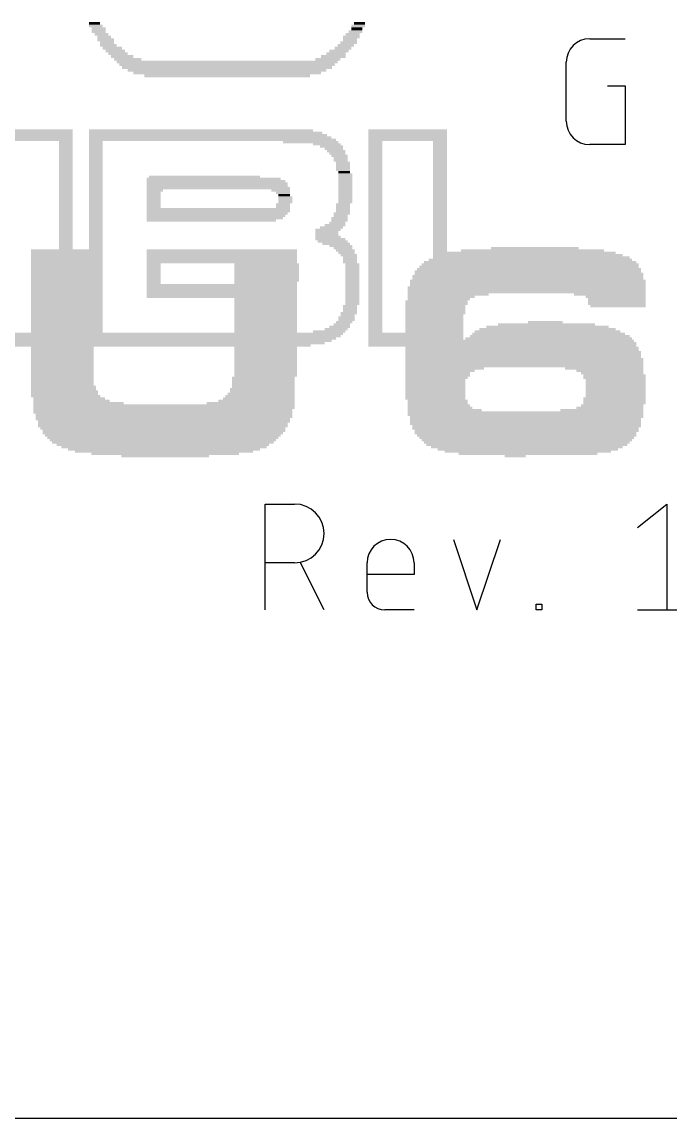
# Model space of a CAD drawing. Extents: x 0 to 94, y 0 to 124.
# Drawn here: x 74.2 to 81.35, y 0 to 12.1 of the extents above; entities that cross this region are included whole.
import ezdxf

# ---------------------------------------------------------------- set-up
doc = ezdxf.new("R2010")
doc.units = 0
doc.layers.add('20', color=30, linetype='CONTINUOUS')
doc.layers.add('21', color=253, linetype='CONTINUOUS')

# ---------------------------------------------------------------- blocks, each defined once
blk = doc.blocks.new('RECT')
blk.add_solid([(-0.5, -0.5), (0.5, -0.5), (-0.5, 0.5), (0.5, 0.5)])

msp = doc.modelspace()

# ---------------------------------------------------------------- linework, layer by layer
at = {"layer": '20'}
msp.add_line((0, 0), (94, 0), dxfattribs=at)
at = {"layer": '21'}
for p, q in [((80.4676, 11.9105), (80.8571, 11.9105)), ((80.2079, 11.0017), (80.2079, 11.6508)), ((80.6623, 11.3912), (80.8571, 11.3912)), ((80.8571, 11.3912), (80.8571, 10.7421)), ((80.8571, 10.7421), (80.4676, 10.7421)), ((76.8858, 5.6071), (76.8858, 6.7755)), ((76.8858, 6.7755), (77.2104, 6.7755)), ((80.9932, 6.5158), (81.3178, 6.7755)), ((81.3178, 6.7755), (81.3178, 5.6071)), ((78.9626, 6.386), (79.2223, 5.6071)), ((79.2223, 5.6071), (79.4819, 6.386)), ((77.2104, 6.1263), (76.8858, 6.1263)), ((77.5349, 5.6071), (77.2753, 6.1263)), ((78.0101, 5.8018), (78.0101, 6.1263)), ((78.5294, 6.1263), (78.5294, 5.9965)), ((78.5294, 5.9965), (78.0101, 5.9965)), ((78.5294, 5.6071), (78.2049, 5.6071)), ((79.8756, 5.6071), (79.8756, 5.672)), ((79.8756, 5.672), (79.9405, 5.672)), ((79.9405, 5.6071), (79.8756, 5.6071)), ((79.9405, 5.672), (79.9405, 5.6071)), ((80.9932, 5.6071), (81.6423, 5.6071))]:
    msp.add_line(p, q, dxfattribs=at)
for centre, radius, start, end in [((80.4676, 11.6508), 0.2596, 90.0007, 180), ((80.4676, 11.0017), 0.2596, 180, 270), ((77.2104, 6.4509), 0.3246, 270, 90), ((78.2698, 6.1263), 0.2596, 0, 180), ((78.2049, 5.8018), 0.1947, 180, 270)]:
    msp.add_arc(centre, radius, start, end, dxfattribs=at)

# ---------------------------------------------------------------- block references
for p, xscale, yscale in [((75.0017, 12.0804), 0.1219, 0.0305), ((77.9277, 12.0804), 0.1219, 0.0305), ((75.0169, 12.0499), 0.1524, 0.0305), ((75.0474, 12.0194), 0.1524, 0.0305), ((75.0474, 11.9889), 0.1524, 0.0305), ((77.882, 11.9889), 0.1524, 0.0305), ((77.9125, 12.0499), 0.1524, 0.0305), ((77.8973, 12.0194), 0.1219, 0.0305), ((75.0779, 11.9585), 0.1524, 0.0305), ((75.1083, 11.928), 0.1524, 0.0305), ((75.1236, 11.8975), 0.1829, 0.0305), ((75.1388, 11.867), 0.1524, 0.0305), ((77.8058, 11.867), 0.1829, 0.0305), ((77.8363, 11.928), 0.1829, 0.0305), ((77.8211, 11.8975), 0.1524, 0.0305), ((77.8515, 11.9585), 0.1524, 0.0305), ((75.1541, 11.8365), 0.1829, 0.0305), ((75.1998, 11.8061), 0.2134, 0.0305), ((75.2303, 11.7756), 0.2134, 0.0305), ((75.2607, 11.7451), 0.2134, 0.0305), ((77.6687, 11.7451), 0.2134, 0.0305), ((77.6991, 11.7756), 0.2134, 0.0305), ((77.7449, 11.8061), 0.1829, 0.0305), ((77.7753, 11.8365), 0.1829, 0.0305), ((75.3065, 11.7146), 0.2438, 0.0305), ((75.3674, 11.6841), 0.3048, 0.0305), ((76.4647, 11.6537), 2.4384, 0.0305), ((76.4647, 11.6232), 2.3774, 0.0305), ((77.5772, 11.6841), 0.2743, 0.0305), ((77.6382, 11.7146), 0.2743, 0.0305), ((76.4647, 11.5927), 2.3165, 0.0305), ((76.4647, 11.5622), 2.1946, 0.0305), ((76.4647, 11.5317), 2.0726, 0.0305), ((76.4647, 11.5013), 1.8288, 0.0305), ((74.073, 10.898), 1.377, 0.0255), ((76.1767, 10.898), 2.4735, 0.0255), ((78.459, 10.898), 0.867, 0.0255), ((74.0474, 10.796), 1.428, 0.0255), ((74.0602, 10.847), 1.4025, 0.0255), ((74.0602, 10.8215), 1.4025, 0.0255), ((74.073, 10.8725), 1.377, 0.0255), ((74.685, 10.7705), 0.1529, 0.0255), ((76.2277, 10.8725), 2.5755, 0.0255), ((76.2787, 10.8215), 2.6775, 0.0255), ((76.3042, 10.796), 2.7285, 0.0255), ((76.2532, 10.847), 2.6265, 0.0255), ((75.0165, 10.7705), 0.153, 0.0255), ((77.388, 10.7705), 0.612, 0.0255), ((78.459, 10.8725), 0.867, 0.0255), ((78.459, 10.847), 0.867, 0.0255), ((78.459, 10.8215), 0.867, 0.0255), ((78.459, 10.796), 0.867, 0.0255), ((78.102, 10.7705), 0.153, 0.0255), ((78.816, 10.7705), 0.153, 0.0255), ((74.685, 10.745), 0.1529, 0.0255), ((74.685, 10.7195), 0.1529, 0.0255), ((74.685, 10.694), 0.1529, 0.0255), ((74.685, 10.6685), 0.1529, 0.0255), ((74.685, 10.643), 0.1529, 0.0255), ((75.0165, 10.745), 0.153, 0.0255), ((75.0165, 10.7195), 0.153, 0.0255), ((75.0165, 10.694), 0.153, 0.0255), ((75.0165, 10.6685), 0.153, 0.0255), ((75.0165, 10.643), 0.153, 0.0255), ((77.5665, 10.745), 0.306, 0.0255), ((77.6175, 10.7195), 0.255, 0.0255), ((77.6429, 10.694), 0.204, 0.0255), ((77.6685, 10.6685), 0.204, 0.0255), ((77.6812, 10.643), 0.1785, 0.0255), ((78.102, 10.745), 0.153, 0.0255), ((78.102, 10.7195), 0.153, 0.0255), ((78.102, 10.694), 0.153, 0.0255), ((78.102, 10.6685), 0.153, 0.0255), ((78.102, 10.643), 0.153, 0.0255), ((78.816, 10.745), 0.153, 0.0255), ((78.816, 10.7195), 0.153, 0.0255), ((78.816, 10.694), 0.153, 0.0255), ((78.816, 10.6685), 0.153, 0.0255), ((78.816, 10.643), 0.153, 0.0255), ((74.685, 10.6175), 0.1529, 0.0255), ((74.685, 10.592), 0.1529, 0.0255), ((74.685, 10.5665), 0.1529, 0.0255), ((74.685, 10.541), 0.1529, 0.0255), ((74.685, 10.5155), 0.1529, 0.0255), ((75.0165, 10.6175), 0.153, 0.0255), ((75.0165, 10.592), 0.153, 0.0255), ((75.0165, 10.5665), 0.153, 0.0255), ((75.0165, 10.541), 0.153, 0.0255), ((75.0165, 10.5155), 0.153, 0.0255), ((77.7067, 10.6175), 0.1785, 0.0255), ((77.7195, 10.592), 0.153, 0.0255), ((77.7195, 10.5665), 0.153, 0.0255), ((77.745, 10.541), 0.153, 0.0255), ((77.745, 10.5155), 0.153, 0.0255), ((78.102, 10.6175), 0.153, 0.0255), ((78.102, 10.592), 0.153, 0.0255), ((78.102, 10.5665), 0.153, 0.0255), ((78.102, 10.541), 0.153, 0.0255), ((78.102, 10.5155), 0.153, 0.0255), ((78.816, 10.6175), 0.153, 0.0255), ((78.816, 10.592), 0.153, 0.0255), ((78.816, 10.5665), 0.153, 0.0255), ((78.816, 10.541), 0.153, 0.0255), ((78.816, 10.5155), 0.153, 0.0255), ((74.685, 10.49), 0.1529, 0.0255), ((74.685, 10.4645), 0.1529, 0.0255), ((74.685, 10.439), 0.1529, 0.0255), ((74.685, 10.4135), 0.1529, 0.0255), ((75.0165, 10.49), 0.153, 0.0255), ((75.0165, 10.4645), 0.153, 0.0255), ((75.0165, 10.439), 0.153, 0.0255), ((75.0165, 10.4135), 0.153, 0.0255), ((77.745, 10.49), 0.153, 0.0255), ((77.745, 10.4645), 0.153, 0.0255), ((77.7704, 10.4135), 0.153, 0.0255), ((77.7577, 10.439), 0.1275, 0.0255), ((78.102, 10.49), 0.153, 0.0255), ((78.102, 10.4645), 0.153, 0.0255), ((78.102, 10.439), 0.153, 0.0255), ((78.102, 10.4135), 0.153, 0.0255), ((78.816, 10.49), 0.153, 0.0255), ((78.816, 10.4645), 0.153, 0.0255), ((78.816, 10.439), 0.153, 0.0255), ((78.816, 10.4135), 0.153, 0.0255), ((74.685, 10.388), 0.1529, 0.0255), ((74.685, 10.3625), 0.1529, 0.0255), ((74.685, 10.337), 0.1529, 0.0255), ((74.685, 10.3115), 0.1529, 0.0255), ((74.685, 10.286), 0.1529, 0.0255), ((75.0165, 10.388), 0.153, 0.0255), ((75.0165, 10.3625), 0.153, 0.0255), ((75.0165, 10.337), 0.153, 0.0255), ((75.0165, 10.3115), 0.153, 0.0255), ((75.0165, 10.286), 0.153, 0.0255), ((76.3424, 10.337), 1.53, 0.0255), ((76.3552, 10.3115), 1.5555, 0.0255), ((76.3552, 10.286), 1.5555, 0.0255), ((76.317, 10.3625), 1.479, 0.0255), ((76.215, 10.388), 1.224, 0.0255), ((77.7704, 10.388), 0.153, 0.0255), ((77.7704, 10.3625), 0.153, 0.0255), ((77.7704, 10.337), 0.153, 0.0255), ((77.7704, 10.3115), 0.153, 0.0255), ((77.7704, 10.286), 0.153, 0.0255), ((78.102, 10.388), 0.153, 0.0255), ((78.102, 10.3625), 0.153, 0.0255), ((78.102, 10.337), 0.153, 0.0255), ((78.102, 10.3115), 0.153, 0.0255), ((78.102, 10.286), 0.153, 0.0255), ((78.816, 10.388), 0.153, 0.0255), ((78.816, 10.3625), 0.153, 0.0255), ((78.816, 10.337), 0.153, 0.0255), ((78.816, 10.3115), 0.153, 0.0255), ((78.816, 10.286), 0.153, 0.0255), ((74.685, 10.2605), 0.1529, 0.0255), ((74.685, 10.235), 0.1529, 0.0255), ((74.685, 10.2095), 0.1529, 0.0255), ((74.685, 10.184), 0.1529, 0.0255), ((74.685, 10.1585), 0.1529, 0.0255), ((75.0165, 10.2605), 0.153, 0.0255), ((75.0165, 10.235), 0.153, 0.0255), ((75.0165, 10.2095), 0.153, 0.0255), ((75.0165, 10.184), 0.153, 0.0255), ((75.0165, 10.1585), 0.153, 0.0255), ((75.6667, 10.235), 0.1785, 0.0255), ((76.368, 10.2605), 1.581, 0.0255), ((75.654, 10.2095), 0.153, 0.0255), ((75.654, 10.184), 0.153, 0.0255), ((75.654, 10.1585), 0.153, 0.0255), ((77.0564, 10.235), 0.204, 0.0255), ((77.082, 10.2095), 0.153, 0.0255), ((77.0947, 10.184), 0.1275, 0.0255), ((77.1075, 10.1585), 0.153, 0.0255), ((77.7704, 10.2605), 0.153, 0.0255), ((77.7704, 10.235), 0.153, 0.0255), ((77.7704, 10.2095), 0.153, 0.0255), ((77.7704, 10.184), 0.153, 0.0255), ((77.7704, 10.1585), 0.153, 0.0255), ((78.102, 10.2605), 0.153, 0.0255), ((78.102, 10.235), 0.153, 0.0255), ((78.102, 10.2095), 0.153, 0.0255), ((78.102, 10.184), 0.153, 0.0255), ((78.102, 10.1585), 0.153, 0.0255), ((78.816, 10.2605), 0.153, 0.0255), ((78.816, 10.235), 0.153, 0.0255), ((78.816, 10.2095), 0.153, 0.0255), ((78.816, 10.184), 0.153, 0.0255), ((78.816, 10.1585), 0.153, 0.0255), ((74.685, 10.133), 0.1529, 0.0255), ((74.685, 10.1075), 0.1529, 0.0255), ((74.685, 10.082), 0.1529, 0.0255), ((74.685, 10.0565), 0.1529, 0.0255), ((74.685, 10.031), 0.1529, 0.0255), ((75.0165, 10.133), 0.153, 0.0255), ((75.0165, 10.1075), 0.153, 0.0255), ((75.0165, 10.082), 0.153, 0.0255), ((75.0165, 10.0565), 0.153, 0.0255), ((75.0165, 10.031), 0.153, 0.0255), ((75.654, 10.133), 0.153, 0.0255), ((75.654, 10.1075), 0.153, 0.0255), ((75.654, 10.082), 0.153, 0.0255), ((75.654, 10.0565), 0.153, 0.0255), ((76.368, 10.031), 1.581, 0.0255), ((77.082, 10.082), 0.153, 0.0255), ((77.082, 10.0565), 0.153, 0.0255), ((77.1075, 10.133), 0.153, 0.0255), ((77.1075, 10.1075), 0.153, 0.0255), ((77.745, 10.082), 0.153, 0.0255), ((77.745, 10.0565), 0.153, 0.0255), ((77.745, 10.031), 0.153, 0.0255), ((77.7704, 10.133), 0.153, 0.0255), ((77.7704, 10.1075), 0.153, 0.0255), ((78.102, 10.133), 0.153, 0.0255), ((78.102, 10.1075), 0.153, 0.0255), ((78.102, 10.082), 0.153, 0.0255), ((78.102, 10.0565), 0.153, 0.0255), ((78.102, 10.031), 0.153, 0.0255), ((78.816, 10.133), 0.153, 0.0255), ((78.816, 10.1075), 0.153, 0.0255), ((78.816, 10.082), 0.153, 0.0255), ((78.816, 10.0565), 0.153, 0.0255), ((78.816, 10.031), 0.153, 0.0255), ((74.685, 10.0055), 0.1529, 0.0255), ((74.685, 9.98), 0.1529, 0.0255), ((74.685, 9.9545), 0.1529, 0.0255), ((74.685, 9.929), 0.1529, 0.0255), ((75.0165, 10.0055), 0.153, 0.0255), ((75.0165, 9.98), 0.153, 0.0255), ((75.0165, 9.9545), 0.153, 0.0255), ((75.0165, 9.929), 0.153, 0.0255), ((76.3552, 9.98), 1.5555, 0.0255), ((76.3424, 9.9545), 1.53, 0.0255), ((76.3297, 9.929), 1.5045, 0.0255), ((76.368, 10.0055), 1.581, 0.0255), ((77.7067, 9.929), 0.1785, 0.0255), ((77.7322, 9.98), 0.1785, 0.0255), ((77.7195, 9.9545), 0.153, 0.0255), ((77.745, 10.0055), 0.153, 0.0255), ((78.102, 10.0055), 0.153, 0.0255), ((78.102, 9.98), 0.153, 0.0255), ((78.102, 9.9545), 0.153, 0.0255), ((78.102, 9.929), 0.153, 0.0255), ((78.816, 10.0055), 0.153, 0.0255), ((78.816, 9.98), 0.153, 0.0255), ((78.816, 9.9545), 0.153, 0.0255), ((78.816, 9.929), 0.153, 0.0255), ((74.685, 9.9035), 0.1529, 0.0255), ((74.685, 9.878), 0.1529, 0.0255), ((74.685, 9.8525), 0.1529, 0.0255), ((74.685, 9.827), 0.1529, 0.0255), ((74.685, 9.8015), 0.1529, 0.0255), ((75.0165, 9.9035), 0.153, 0.0255), ((75.0165, 9.878), 0.153, 0.0255), ((75.0165, 9.8525), 0.153, 0.0255), ((75.0165, 9.827), 0.153, 0.0255), ((75.0165, 9.8015), 0.153, 0.0255), ((76.2914, 9.9035), 1.428, 0.0255), ((77.5792, 9.8015), 0.2805, 0.0255), ((77.6175, 9.827), 0.255, 0.0255), ((77.6557, 9.8525), 0.2295, 0.0255), ((77.6812, 9.878), 0.1785, 0.0255), ((77.7067, 9.9035), 0.1785, 0.0255), ((78.102, 9.9035), 0.153, 0.0255), ((78.102, 9.878), 0.153, 0.0255), ((78.102, 9.8525), 0.153, 0.0255), ((78.102, 9.827), 0.153, 0.0255), ((78.102, 9.8015), 0.153, 0.0255), ((78.816, 9.9035), 0.153, 0.0255), ((78.816, 9.878), 0.153, 0.0255), ((78.816, 9.8525), 0.153, 0.0255), ((78.816, 9.827), 0.153, 0.0255), ((78.816, 9.8015), 0.153, 0.0255), ((74.685, 9.776), 0.1529, 0.0255), ((74.685, 9.7505), 0.1529, 0.0255), ((74.685, 9.725), 0.1529, 0.0255), ((74.685, 9.6995), 0.1529, 0.0255), ((74.685, 9.674), 0.1529, 0.0255), ((75.0165, 9.776), 0.153, 0.0255), ((75.0165, 9.7505), 0.153, 0.0255), ((75.0165, 9.725), 0.153, 0.0255), ((75.0165, 9.6995), 0.153, 0.0255), ((75.0165, 9.674), 0.153, 0.0255), ((77.6047, 9.6995), 0.3315, 0.0255), ((77.5665, 9.776), 0.255, 0.0255), ((77.5665, 9.7505), 0.255, 0.0255), ((77.5792, 9.725), 0.2805, 0.0255), ((77.6302, 9.674), 0.3315, 0.0255), ((78.102, 9.776), 0.153, 0.0255), ((78.102, 9.7505), 0.153, 0.0255), ((78.102, 9.725), 0.153, 0.0255), ((78.102, 9.6995), 0.153, 0.0255), ((78.102, 9.674), 0.153, 0.0255), ((78.816, 9.776), 0.153, 0.0255), ((78.816, 9.7505), 0.153, 0.0255), ((78.816, 9.725), 0.153, 0.0255), ((78.816, 9.6995), 0.153, 0.0255), ((78.816, 9.674), 0.153, 0.0255), ((74.6977, 9.572), 0.7905, 0.0255), ((74.6977, 9.5465), 0.7905, 0.0255), ((74.685, 9.6485), 0.1529, 0.0255), ((74.685, 9.623), 0.1529, 0.0255), ((74.685, 9.5975), 0.1529, 0.0255), ((75.0165, 9.6485), 0.153, 0.0255), ((75.0165, 9.623), 0.153, 0.0255), ((75.0165, 9.5975), 0.153, 0.0255), ((76.4062, 9.572), 1.6575, 0.0255), ((76.4062, 9.5465), 1.6575, 0.0255), ((77.6685, 9.6485), 0.306, 0.0255), ((77.7195, 9.623), 0.255, 0.0255), ((77.745, 9.5975), 0.204, 0.0255), ((77.7704, 9.572), 0.204, 0.0255), ((77.7832, 9.5465), 0.1785, 0.0255), ((78.102, 9.6485), 0.153, 0.0255), ((78.102, 9.623), 0.153, 0.0255), ((78.102, 9.5975), 0.153, 0.0255), ((78.102, 9.572), 0.153, 0.0255), ((78.102, 9.5465), 0.153, 0.0255), ((78.816, 9.6485), 0.153, 0.0255), ((78.816, 9.623), 0.153, 0.0255), ((78.816, 9.5975), 0.153, 0.0255), ((78.816, 9.572), 0.153, 0.0255), ((79.7467, 9.5465), 2.0145, 0.0255), ((79.8359, 9.572), 1.581, 0.0255), ((79.8615, 9.5975), 0.969, 0.0255), ((74.6977, 9.521), 0.7905, 0.0255), ((74.6977, 9.4955), 0.7905, 0.0255), ((74.6977, 9.47), 0.7905, 0.0255), ((74.6977, 9.4445), 0.7905, 0.0255), ((76.4062, 9.521), 1.6575, 0.0255), ((76.4062, 9.4955), 1.6575, 0.0255), ((76.4062, 9.47), 1.6575, 0.0255), ((76.4062, 9.4445), 1.6575, 0.0255), ((77.8087, 9.521), 0.1785, 0.0255), ((77.8214, 9.4955), 0.153, 0.0255), ((77.8214, 9.47), 0.153, 0.0255), ((77.8214, 9.4445), 0.153, 0.0255), ((78.102, 9.521), 0.153, 0.0255), ((78.102, 9.4955), 0.153, 0.0255), ((78.102, 9.47), 0.153, 0.0255), ((78.102, 9.4445), 0.153, 0.0255), ((79.8105, 9.4445), 2.3461, 0.0255), ((79.8105, 9.47), 2.244, 0.0255), ((79.785, 9.521), 2.091, 0.0255), ((79.8232, 9.4955), 2.1675, 0.0255), ((74.6977, 9.419), 0.7905, 0.0255), ((74.6977, 9.3935), 0.7905, 0.0255), ((74.6977, 9.368), 0.7905, 0.0255), ((74.6977, 9.3425), 0.7905, 0.0255), ((74.6977, 9.317), 0.7905, 0.0255), ((75.654, 9.419), 0.153, 0.0255), ((75.654, 9.3935), 0.153, 0.0255), ((75.654, 9.368), 0.153, 0.0255), ((75.654, 9.3425), 0.153, 0.0255), ((75.654, 9.317), 0.153, 0.0255), ((76.9035, 9.419), 0.714, 0.0255), ((76.9035, 9.3935), 0.714, 0.0255), ((76.9035, 9.368), 0.714, 0.0255), ((76.9035, 9.3425), 0.714, 0.0255), ((76.9035, 9.317), 0.714, 0.0255), ((77.847, 9.419), 0.153, 0.0255), ((77.847, 9.3935), 0.153, 0.0255), ((77.847, 9.368), 0.153, 0.0255), ((77.847, 9.3425), 0.153, 0.0255), ((77.847, 9.317), 0.153, 0.0255), ((78.102, 9.419), 0.153, 0.0255), ((78.102, 9.3935), 0.153, 0.0255), ((78.102, 9.368), 0.153, 0.0255), ((78.102, 9.3425), 0.153, 0.0255), ((78.102, 9.317), 0.153, 0.0255), ((79.785, 9.3425), 2.499, 0.0255), ((79.7977, 9.317), 2.5245, 0.0255), ((79.7977, 9.368), 2.4735, 0.0255), ((79.7977, 9.3935), 2.4225, 0.0255), ((79.8105, 9.419), 2.397, 0.0255), ((74.6977, 9.2915), 0.7905, 0.0255), ((74.6977, 9.266), 0.7905, 0.0255), ((74.6977, 9.2405), 0.7905, 0.0255), ((74.6977, 9.215), 0.7905, 0.0255), ((74.6977, 9.1895), 0.7905, 0.0255), ((76.4062, 9.1895), 1.6575, 0.0255), ((75.654, 9.2915), 0.153, 0.0255), ((75.654, 9.266), 0.153, 0.0255), ((75.654, 9.2405), 0.153, 0.0255), ((75.654, 9.215), 0.153, 0.0255), ((76.8907, 9.215), 0.6885, 0.0255), ((76.9035, 9.2915), 0.714, 0.0255), ((76.9035, 9.266), 0.714, 0.0255), ((76.9035, 9.2405), 0.714, 0.0255), ((77.847, 9.2915), 0.153, 0.0255), ((77.847, 9.266), 0.153, 0.0255), ((77.847, 9.2405), 0.153, 0.0255), ((77.847, 9.215), 0.153, 0.0255), ((77.847, 9.1895), 0.153, 0.0255), ((78.102, 9.2915), 0.153, 0.0255), ((78.102, 9.266), 0.153, 0.0255), ((78.102, 9.2405), 0.153, 0.0255), ((78.102, 9.215), 0.153, 0.0255), ((78.102, 9.1895), 0.153, 0.0255), ((79.785, 9.2405), 2.6011, 0.0255), ((79.785, 9.215), 2.6011, 0.0255), ((79.785, 9.1895), 2.6011, 0.0255), ((79.785, 9.2915), 2.55, 0.0255), ((79.785, 9.266), 2.55, 0.0255), ((74.6977, 9.164), 0.7905, 0.0255), ((74.6977, 9.1385), 0.7905, 0.0255), ((74.6977, 9.113), 0.7905, 0.0255), ((74.6977, 9.0875), 0.7905, 0.0255), ((74.6977, 9.062), 0.7905, 0.0255), ((76.4062, 9.164), 1.6575, 0.0255), ((76.4062, 9.1385), 1.6575, 0.0255), ((76.4062, 9.113), 1.6575, 0.0255), ((76.4062, 9.0875), 1.6575, 0.0255), ((76.4062, 9.062), 1.6575, 0.0255), ((77.847, 9.164), 0.153, 0.0255), ((77.847, 9.1385), 0.153, 0.0255), ((77.847, 9.113), 0.153, 0.0255), ((77.847, 9.0875), 0.153, 0.0255), ((77.847, 9.062), 0.153, 0.0255), ((78.102, 9.164), 0.153, 0.0255), ((78.102, 9.1385), 0.153, 0.0255), ((78.102, 9.113), 0.153, 0.0255), ((78.102, 9.0875), 0.153, 0.0255), ((78.102, 9.062), 0.153, 0.0255), ((79.7722, 9.164), 2.6266, 0.0255), ((79.7722, 9.1385), 2.6266, 0.0255), ((79.7722, 9.113), 2.6266, 0.0255), ((78.9052, 9.0875), 0.8925, 0.0255), ((78.8287, 9.062), 0.7395, 0.0255), ((80.6903, 9.0875), 0.7906, 0.0255), ((80.7541, 9.062), 0.663, 0.0255), ((74.6977, 9.0365), 0.7905, 0.0255), ((74.6977, 9.011), 0.7905, 0.0255), ((74.6977, 8.9855), 0.7905, 0.0255), ((74.6977, 8.96), 0.7905, 0.0255), ((76.8907, 9.0365), 0.6885, 0.0255), ((76.8907, 9.011), 0.6885, 0.0255), ((76.8907, 8.9855), 0.6885, 0.0255), ((76.8907, 8.96), 0.6885, 0.0255), ((77.8214, 8.96), 0.153, 0.0255), ((77.847, 9.0365), 0.153, 0.0255), ((77.847, 9.011), 0.153, 0.0255), ((77.847, 8.9855), 0.153, 0.0255), ((78.102, 9.0365), 0.153, 0.0255), ((78.102, 9.011), 0.153, 0.0255), ((78.102, 8.9855), 0.153, 0.0255), ((78.102, 8.96), 0.153, 0.0255), ((78.7777, 9.011), 0.6885, 0.0255), ((78.7777, 8.9855), 0.6885, 0.0255), ((78.7649, 8.96), 0.663, 0.0255), ((78.8032, 9.0365), 0.6885, 0.0255), ((80.7668, 9.0365), 0.6376, 0.0255), ((80.7668, 9.011), 0.6376, 0.0255), ((80.7668, 8.9855), 0.6376, 0.0255), ((80.7795, 8.96), 0.6121, 0.0255), ((74.6977, 8.9345), 0.7905, 0.0255), ((74.6977, 8.909), 0.7905, 0.0255), ((74.6977, 8.8835), 0.7905, 0.0255), ((74.6977, 8.858), 0.7905, 0.0255), ((74.6977, 8.8325), 0.7905, 0.0255), ((76.8907, 8.9345), 0.6885, 0.0255), ((76.8907, 8.909), 0.6885, 0.0255), ((76.8907, 8.8835), 0.6885, 0.0255), ((76.8907, 8.858), 0.6885, 0.0255), ((76.8907, 8.8325), 0.6885, 0.0255), ((77.7832, 8.8325), 0.1785, 0.0255), ((77.8087, 8.8835), 0.1785, 0.0255), ((77.796, 8.858), 0.153, 0.0255), ((77.8214, 8.9345), 0.153, 0.0255), ((77.8214, 8.909), 0.153, 0.0255), ((78.102, 8.9345), 0.153, 0.0255), ((78.102, 8.909), 0.153, 0.0255), ((78.102, 8.8835), 0.153, 0.0255), ((78.102, 8.858), 0.153, 0.0255), ((78.102, 8.8325), 0.153, 0.0255), ((78.7649, 8.9345), 0.663, 0.0255), ((78.7649, 8.909), 0.663, 0.0255), ((78.7649, 8.8835), 0.663, 0.0255), ((78.7522, 8.858), 0.6375, 0.0255), ((78.7522, 8.8325), 0.6375, 0.0255), ((74.6977, 8.807), 0.7905, 0.0255), ((74.6977, 8.7815), 0.7905, 0.0255), ((74.6977, 8.756), 0.7905, 0.0255), ((74.6977, 8.7305), 0.7905, 0.0255), ((74.6977, 8.705), 0.7905, 0.0255), ((76.8907, 8.807), 0.6885, 0.0255), ((76.8907, 8.7815), 0.6885, 0.0255), ((76.8907, 8.756), 0.6885, 0.0255), ((76.8907, 8.7305), 0.6885, 0.0255), ((76.8907, 8.705), 0.6885, 0.0255), ((77.6685, 8.705), 0.255, 0.0255), ((77.7067, 8.7305), 0.2295, 0.0255), ((77.7322, 8.756), 0.1785, 0.0255), ((77.7577, 8.7815), 0.1785, 0.0255), ((77.7832, 8.807), 0.1785, 0.0255), ((78.102, 8.807), 0.153, 0.0255), ((78.102, 8.7815), 0.153, 0.0255), ((78.102, 8.756), 0.153, 0.0255), ((78.102, 8.7305), 0.153, 0.0255), ((78.102, 8.705), 0.153, 0.0255), ((78.7522, 8.807), 0.6375, 0.0255), ((78.7522, 8.7815), 0.6375, 0.0255), ((78.7522, 8.756), 0.6375, 0.0255), ((78.7522, 8.7305), 0.6375, 0.0255), ((78.7522, 8.705), 0.6375, 0.0255), ((80.0017, 8.705), 1.5045, 0.0255), ((80.0017, 8.7305), 1.3515, 0.0255), ((79.989, 8.756), 1.0711, 0.0255), ((79.9762, 8.7815), 0.3825, 0.0255), ((75.8452, 8.654), 3.7995, 0.0255), ((75.8325, 8.6285), 3.774, 0.0255), ((75.807, 8.603), 3.723, 0.0255), ((75.7815, 8.5775), 3.672, 0.0255), ((74.6977, 8.6795), 0.7905, 0.0255), ((76.8907, 8.6795), 0.6885, 0.0255), ((77.5919, 8.6795), 0.357, 0.0255), ((78.5482, 8.654), 1.0455, 0.0255), ((78.5482, 8.6285), 1.0455, 0.0255), ((78.5482, 8.603), 1.0455, 0.0255), ((79.4917, 8.5775), 2.9325, 0.0255), ((78.102, 8.6795), 0.153, 0.0255), ((78.7522, 8.6795), 0.6375, 0.0255), ((80.0145, 8.603), 1.836, 0.0255), ((80.0272, 8.6285), 1.7595, 0.0255), ((80.0145, 8.654), 1.683, 0.0255), ((80.0018, 8.6795), 1.6066, 0.0255), ((73.9072, 8.5265), 6.9615, 0.0255), ((75.7432, 8.552), 3.5955, 0.0255), ((74.6467, 8.501), 0.6885, 0.0255), ((74.6467, 8.4755), 0.6885, 0.0255), ((76.8907, 8.501), 0.6885, 0.0255), ((76.8907, 8.4755), 0.6885, 0.0255), ((79.5045, 8.552), 2.9581, 0.0255), ((79.5045, 8.5265), 2.9581, 0.0255), ((79.7212, 8.501), 2.5755, 0.0255), ((79.7212, 8.4755), 2.5755, 0.0255), ((74.6467, 8.45), 0.6885, 0.0255), ((74.6467, 8.4245), 0.6885, 0.0255), ((74.6467, 8.399), 0.6885, 0.0255), ((74.6467, 8.3735), 0.6885, 0.0255), ((74.6467, 8.348), 0.6885, 0.0255), ((76.8907, 8.45), 0.6885, 0.0255), ((76.8907, 8.4245), 0.6885, 0.0255), ((76.8907, 8.399), 0.6885, 0.0255), ((76.8907, 8.3735), 0.6885, 0.0255), ((76.8907, 8.348), 0.6885, 0.0255), ((79.734, 8.45), 2.601, 0.0255), ((79.734, 8.4245), 2.601, 0.0255), ((79.734, 8.399), 2.601, 0.0255), ((79.7467, 8.3735), 2.6265, 0.0255), ((79.7467, 8.348), 2.6265, 0.0255), ((74.6467, 8.3225), 0.6885, 0.0255), ((74.6467, 8.297), 0.6885, 0.0255), ((74.6467, 8.2715), 0.6885, 0.0255), ((74.6467, 8.246), 0.6885, 0.0255), ((74.6467, 8.2205), 0.6885, 0.0255), ((76.8907, 8.3225), 0.6885, 0.0255), ((76.8907, 8.297), 0.6885, 0.0255), ((76.8907, 8.2715), 0.6885, 0.0255), ((76.8907, 8.246), 0.6885, 0.0255), ((76.8907, 8.2205), 0.6885, 0.0255), ((79.7467, 8.3225), 2.6265, 0.0255), ((79.7467, 8.297), 2.6265, 0.0255), ((78.867, 8.2715), 0.867, 0.0255), ((78.816, 8.246), 0.765, 0.0255), ((78.7905, 8.2205), 0.714, 0.0255), ((80.6265, 8.2715), 0.867, 0.0255), ((80.6902, 8.246), 0.7395, 0.0255), ((80.7157, 8.2205), 0.6885, 0.0255), ((74.6467, 8.195), 0.6885, 0.0255), ((74.6467, 8.1695), 0.6885, 0.0255), ((74.6467, 8.144), 0.6885, 0.0255), ((74.6467, 8.1185), 0.6885, 0.0255), ((74.6467, 8.093), 0.6885, 0.0255), ((76.8652, 8.1695), 0.6885, 0.0255), ((76.8652, 8.144), 0.6885, 0.0255), ((76.8652, 8.1185), 0.6885, 0.0255), ((76.8652, 8.093), 0.6885, 0.0255), ((76.8907, 8.195), 0.6885, 0.0255), ((78.7777, 8.1695), 0.6885, 0.0255), ((78.7649, 8.144), 0.663, 0.0255), ((78.7649, 8.1185), 0.663, 0.0255), ((78.7649, 8.093), 0.663, 0.0255), ((78.7905, 8.195), 0.714, 0.0255), ((80.7413, 8.195), 0.6886, 0.0255), ((80.7413, 8.1695), 0.6886, 0.0255), ((80.7541, 8.144), 0.663, 0.0255), ((80.7541, 8.1185), 0.663, 0.0255), ((80.7541, 8.093), 0.663, 0.0255), ((74.6595, 8.0675), 0.714, 0.0255), ((74.6595, 8.042), 0.714, 0.0255), ((74.6722, 8.0165), 0.7395, 0.0255), ((74.6722, 7.991), 0.7395, 0.0255), ((76.8397, 7.991), 0.7395, 0.0255), ((76.8525, 8.042), 0.714, 0.0255), ((76.8525, 8.0165), 0.714, 0.0255), ((76.8652, 8.0675), 0.6885, 0.0255), ((78.7649, 8.0675), 0.663, 0.0255), ((78.7649, 8.042), 0.663, 0.0255), ((78.7649, 8.0165), 0.663, 0.0255), ((78.7649, 7.991), 0.663, 0.0255), ((80.7541, 8.0675), 0.663, 0.0255), ((80.7541, 8.042), 0.663, 0.0255), ((80.7541, 8.0165), 0.663, 0.0255), ((80.7541, 7.991), 0.663, 0.0255), ((74.685, 7.9655), 0.765, 0.0255), ((74.8252, 7.889), 0.9944, 0.0255), ((75.7687, 7.8635), 2.8814, 0.0255), ((74.7233, 7.94), 0.7904, 0.0255), ((74.7488, 7.9145), 0.8415, 0.0255), ((76.725, 7.889), 0.969, 0.0255), ((76.7887, 7.9145), 0.8415, 0.0255), ((76.8142, 7.94), 0.7905, 0.0255), ((76.827, 7.9655), 0.765, 0.0255), ((78.7649, 7.9655), 0.663, 0.0255), ((78.7649, 7.94), 0.663, 0.0255), ((78.7905, 7.9145), 0.663, 0.0255), ((78.7905, 7.889), 0.663, 0.0255), ((78.8032, 7.8635), 0.6885, 0.0255), ((80.7157, 7.8635), 0.6885, 0.0255), ((80.7413, 7.94), 0.6886, 0.0255), ((80.7413, 7.9145), 0.6886, 0.0255), ((80.7413, 7.889), 0.6886, 0.0255), ((80.7541, 7.9655), 0.663, 0.0255), ((75.7687, 7.838), 2.8814, 0.0255), ((75.756, 7.8125), 2.8559, 0.0255), ((75.756, 7.787), 2.8559, 0.0255), ((75.7687, 7.7615), 2.8305, 0.0255), ((75.7687, 7.736), 2.8305, 0.0255), ((78.816, 7.838), 0.714, 0.0255), ((78.867, 7.8125), 0.816, 0.0255), ((79.7595, 7.787), 2.601, 0.0255), ((79.7595, 7.7615), 2.601, 0.0255), ((79.7722, 7.736), 2.5755, 0.0255), ((80.6009, 7.8125), 0.918, 0.0255), ((80.6902, 7.838), 0.7395, 0.0255), ((75.7559, 7.7105), 2.805, 0.0255), ((75.7687, 7.685), 2.7795, 0.0255), ((75.7559, 7.6595), 2.754, 0.0255), ((75.7559, 7.634), 2.754, 0.0255), ((75.7559, 7.6085), 2.703, 0.0255), ((79.7595, 7.7105), 2.55, 0.0255), ((79.7595, 7.685), 2.55, 0.0255), ((79.7595, 7.6595), 2.55, 0.0255), ((79.7722, 7.634), 2.5245, 0.0255), ((79.7595, 7.6085), 2.499, 0.0255), ((75.7687, 7.583), 2.6775, 0.0255), ((75.7559, 7.5575), 2.652, 0.0255), ((75.7559, 7.532), 2.601, 0.0255), ((75.7559, 7.5065), 2.55, 0.0255), ((79.7722, 7.583), 2.4735, 0.0255), ((79.7595, 7.5575), 2.4481, 0.0255), ((79.7722, 7.532), 2.4226, 0.0255), ((79.7722, 7.5065), 2.3715, 0.0255), ((75.7559, 7.481), 2.499, 0.0255), ((75.7559, 7.4555), 2.448, 0.0255), ((75.7559, 7.43), 2.346, 0.0255), ((75.7687, 7.4045), 2.2696, 0.0255), ((75.7687, 7.379), 2.1165, 0.0255), ((79.7722, 7.481), 2.3205, 0.0255), ((79.7722, 7.4555), 2.2695, 0.0255), ((79.7722, 7.43), 2.2185, 0.0255), ((79.7722, 7.4045), 2.1165, 0.0255), ((79.785, 7.379), 1.989, 0.0255), ((75.7687, 7.3535), 1.9635, 0.0255), ((75.7815, 7.328), 1.632, 0.0255), ((75.7815, 7.3025), 0.969, 0.0255), ((79.785, 7.3535), 1.8361, 0.0255), ((79.785, 7.328), 1.53, 0.0255), ((79.6447, 7.3025), 0.2295, 0.0255)]:
    msp.add_blockref('RECT', p, dxfattribs=dict(at, xscale=xscale, yscale=yscale))

doc.saveas('drawing.dxf')
